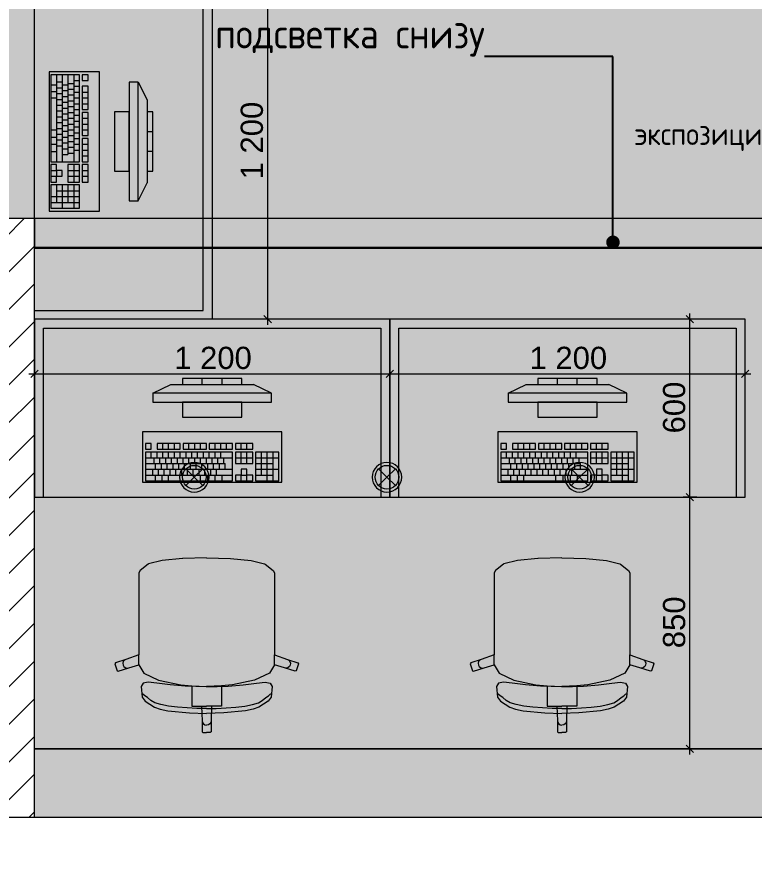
# Model space of a CAD drawing. Header units: millimetres. Extents: x 2336463 to 2579121, y 595385 to 778077.
# Drawn here: x 2471322 to 2473811, y 696245 to 699100 of the extents above; entities that cross this region are included whole.
import ezdxf

# ---------------------------------------------------------------- set-up
doc = ezdxf.new("R2010")
doc.units = ezdxf.units.MM
doc.header["$MEASUREMENT"] = 0
for name, color, linetype, lineweight in [('+комнаты_Ном._пера__1', 7, 'Continuous', 13), ('+стена с дверью_Ном._пера__1', 7, 'Continuous', 13), ('MEP - Электрооборудование.ЭО_Ном._пера__1', 7, 'Continuous', 13), ('MEP - Электрооборудование.ЭО_Ном._пера__101', 252, 'Continuous', 5), ('Интерьер - Мебель_Ном._пера__1', 7, 'Continuous', 13), ('сит план_Ном._пера__1', 7, 'Continuous', 13)]:
    doc.layers.add(name, color=color, linetype=linetype, lineweight=lineweight)
for name, color, linetype, lineweight, true_color in [('+комнаты_Ном._пера__166', 7, 'Continuous', 5, 0x97cbff), ('+размер планировка_Ном._пера__58', 7, 'Continuous', 5, 0xdf0000), ('+стена с дверью_Ном._пера__243', 7, 'Continuous', 13, 0xe25822), ('MEP - Электрооборудование.ЭО_Ном._пера__55', 7, 'Continuous', 30, 0xff0909), ('MEP - Электрооборудование.ЭО_Ном._пера__58', 7, 'Continuous', 5, 0xdf0000), ('Интерьер - Мебель_Ном._пера__242', 7, 'Continuous', 13, 0x1b55b5), ('сит план_Ном._пера__87', 7, 'Continuous', 20, 0x6a6a6a)]:
    doc.layers.add(name, color=color, linetype=linetype, lineweight=lineweight, true_color=true_color)
doc.layers.add('Интерьер - Мебель', color=7, linetype='Continuous')
doc.layers.add('сит план', color=7, linetype='Continuous')
doc.styles.add('СГЕНЕРИР_СТИЛЬ_1', font='arial.ttf')
doc.styles.add('СГЕНЕРИР_СТИЛЬ_3', font='isocp.shx')
doc.styles.add('СГЕНЕРИР_СТИЛЬ_4', font='isocp.shx')
doc.dimstyles.new('СГЕНЕРИР_СТИЛЬ__1', dxfattribs={"dimtxt": 75, "dimasz": 23.75, "dimexe": 0.18, "dimexo": 300, "dimgap": 0, "dimtad": 1, "dimtih": 1, "dimtoh": 1, "dimdec": 0, "dimzin": 0, "dimdsep": 46, "dimtxsty": 'СГЕНЕРИР_СТИЛЬ_1', "dimblk": 'ARROWHEAD_6', "dimblk1": 'ARROWHEAD_6', "dimblk2": 'ARROWHEAD_6', "dimcen": 0.09, "dimclrd": 256, "dimclre": 256, "dimclrt": 256, "dimazin": 0, "dimtfac": 1, "dimtdec": 4, "dimtmove": 0, "dimatfit": 3, "dimfxl": 0, "dimtolj": 1, "dimtzin": 0, "dimarcsym": 0})
doc.dimstyles.new('СГЕНЕРИР_СТИЛЬ__11', dxfattribs={"dimtxt": 0.18, "dimasz": 91.2, "dimexe": 0.18, "dimexo": 0.0625, "dimgap": 0, "dimtad": 0, "dimtih": 1, "dimtoh": 1, "dimdec": 4, "dimzin": 0, "dimdsep": 46, "dimcen": 0.09, "dimadec": 0, "dimazin": 0, "dimtfac": 1, "dimtdec": 4, "dimtmove": 0, "dimatfit": 3, "dimldrblk": 'ARROWHEAD_11', "dimfxl": 0, "dimtolj": 1, "dimtzin": 0, "dimarcsym": 0})
doc.dimstyles.new('СГЕНЕРИР_СТИЛЬ__2', dxfattribs={"dimtxt": 75, "dimasz": 23.75, "dimexe": 0.18, "dimexo": 300, "dimgap": 0, "dimtad": 1, "dimdec": 0, "dimzin": 0, "dimdsep": 46, "dimtxsty": 'СГЕНЕРИР_СТИЛЬ_1', "dimblk": 'ARROWHEAD_6', "dimblk1": 'ARROWHEAD_6', "dimblk2": 'ARROWHEAD_6', "dimcen": 0.09, "dimclrd": 256, "dimclre": 256, "dimclrt": 256, "dimazin": 0, "dimtfac": 1, "dimtdec": 4, "dimtmove": 0, "dimatfit": 3, "dimfxl": 0, "dimtolj": 1, "dimtzin": 0, "dimarcsym": 0})
pattern_1 = [(45, (2086872.015, 585813.69), (-63.639609, 63.639609), [])]

# ---------------------------------------------------------------- blocks, each defined once
blk = doc.blocks.new('Стена_457', base_point=(2469558.9, 698420.3))
at = {"layer": 'сит план_Ном._пера__87', "linetype": 'Continuous', "lineweight": 20, "true_color": 0x6a6a6a}
h = blk.add_hatch(dxfattribs=at)
h.set_pattern_fill('Блоки_Бетонные_Эффективные', color=251, style=0, pattern_type=2)
h.set_pattern_definition(pattern_1)
h.paths.add_polyline_path([(2471280.9, 698420.9), (2469790.9, 698420.4), (2469790.9, 698320.4), (2471280.9, 698320.9)])
h = blk.add_hatch(dxfattribs=at)
h.set_pattern_fill('Блоки_Бетонные_Эффективные', color=251, style=0, pattern_type=2)
h.set_pattern_definition(pattern_1)
h.paths.add_polyline_path([(2471280.9, 698320.9), (2471380.9, 698321), (2471380.9, 698421)])
h = blk.add_hatch(dxfattribs=at)
h.set_pattern_fill('Блоки_Бетонные_Эффективные', color=251, style=0, pattern_type=2)
h.set_pattern_definition(pattern_1)
h.paths.add_polyline_path([(2471280.9, 698320.9), (2471380.9, 698421), (2471280.9, 698420.9)])
at = {"layer": 'сит план_Ном._пера__1', "color": 7, "linetype": 'Continuous', "lineweight": 13, "flags": 128}
for points in [[(2471380.9, 698421), (2469790.9, 698420.4)], [(2471380.9, 698421), (2471380.9, 698321)], [(2469790.9, 698320.4), (2471280.9, 698320.9)]]:
    blk.add_lwpolyline(points, dxfattribs=at)
blk = doc.blocks.new('Стена_458', base_point=(2471380.9, 698421))
at = {"layer": 'сит план_Ном._пера__87', "linetype": 'Continuous', "lineweight": 20, "true_color": 0x6a6a6a}
h = blk.add_hatch(dxfattribs=at)
h.set_pattern_fill('Блоки_Бетонные_Эффективные', color=251, style=0, pattern_type=2)
h.set_pattern_definition(pattern_1)
h.paths.add_polyline_path([(2471280.9, 698320.9), (2471280.9, 696398.5), (2471380.9, 696398.5), (2471380.9, 698321)])
at = {"layer": 'сит план_Ном._пера__1', "color": 7, "linetype": 'Continuous', "lineweight": 13, "flags": 128}
for points in [[(2471280.9, 698320.9), (2471280.9, 696631.1)], [(2471380.9, 696398.5), (2471380.9, 698321)], [(2471380.9, 696398.5), (2471280.9, 696398.5)]]:
    blk.add_lwpolyline(points, dxfattribs=at)
blk = doc.blocks.new('Индивидуальное Рабочее Место 25_7')
at = {"layer": 'Интерьер - Мебель_Ном._пера__1', "color": 7, "linetype": 'Continuous', "lineweight": 13}
for p, q in [((-1170, 0), (-1200, 0)), ((-1200, 0), (-1200, -30)), ((-30, 0), (-1170, 0)), ((0, 0), (-30, 0)), ((0, -30), (0, 0)), ((-1200, -30), (-1200, -600)), ((-1170, -30), (-30, -30)), ((-1170, -600), (-1170, -30)), ((-30, -30), (-30, -600)), ((0, -600), (0, -30)), ((-800, -250), (-740, -220)), ((-740, -220), (-460, -220)), ((-500, -200), (-700, -200)), ((-700, -200), (-700, -220)), ((-700, -220), (-500, -220)), ((-633.3, -220), (-633.3, -200)), ((-566.7, -220), (-566.7, -200)), ((-500, -220), (-500, -200)), ((-400, -250), (-460, -220)), ((-400, -250), (-800, -250)), ((-800, -250), (-800, -280)), ((-400, -280), (-400, -250)), ((-800, -280), (-400, -280)), ((-500, -280), (-700, -280)), ((-700, -280), (-700, -330)), ((-500, -330), (-500, -280)), ((-700, -330), (-500, -330)), ((-805.6, -419.1), (-825.2, -419.1)), ((-825.2, -419.1), (-825.2, -438.5)), ((-805.6, -438.5), (-805.6, -419.1)), ((-707.7, -419.1), (-786, -419.1)), ((-786, -419.1), (-786, -438.5)), ((-766.5, -438.5), (-766.5, -419.1)), ((-746.9, -438.5), (-746.9, -419.1)), ((-727.3, -438.5), (-727.3, -419.1)), ((-707.7, -438.5), (-707.7, -419.1)), ((-619.6, -419.1), (-697.9, -419.1)), ((-697.9, -419.1), (-697.9, -438.5)), ((-678.3, -438.5), (-678.3, -419.1)), ((-658.8, -438.5), (-658.8, -419.1)), ((-639.2, -438.5), (-639.2, -419.1)), ((-619.6, -438.5), (-619.6, -419.1)), ((-531.5, -419.1), (-609.8, -419.1)), ((-609.8, -419.1), (-609.8, -438.5)), ((-590.2, -438.5), (-590.2, -419.1)), ((-570.6, -438.5), (-570.6, -419.1)), ((-551, -438.5), (-551, -419.1)), ((-531.5, -438.5), (-531.5, -419.1)), ((-462.9, -419.1), (-521.7, -419.1)), ((-521.7, -419.1), (-521.7, -438.5)), ((-502.1, -438.5), (-502.1, -419.1)), ((-482.5, -438.5), (-482.5, -419.1)), ((-462.9, -438.5), (-462.9, -419.1)), ((-825.2, -438.5), (-805.6, -438.5)), ((-531.5, -448.2), (-825.2, -448.2)), ((-825.2, -448.2), (-825.2, -545.2)), ((-805.6, -467.6), (-805.6, -448.2)), ((-786, -438.5), (-707.7, -438.5)), ((-786, -467.6), (-786, -448.2)), ((-766.5, -467.6), (-766.5, -448.2)), ((-746.9, -467.6), (-746.9, -448.2)), ((-727.3, -467.6), (-727.3, -448.2)), ((-707.7, -467.6), (-707.7, -448.2)), ((-697.9, -438.5), (-619.6, -438.5)), ((-688.1, -467.6), (-688.1, -448.2)), ((-668.5, -467.6), (-668.5, -448.2)), ((-649, -467.6), (-649, -448.2)), ((-629.4, -467.6), (-629.4, -448.2)), ((-609.8, -438.5), (-531.5, -438.5)), ((-609.8, -467.6), (-609.8, -448.2)), ((-590.2, -467.6), (-590.2, -448.2)), ((-570.6, -467.6), (-570.6, -448.2)), ((-531.5, -545.2), (-531.5, -448.2)), ((-521.7, -438.5), (-462.9, -438.5)), ((-462.9, -448.2), (-521.7, -448.2)), ((-521.7, -448.2), (-521.7, -487)), ((-502.1, -487), (-502.1, -448.2)), ((-482.5, -487), (-482.5, -448.2)), ((-462.9, -487), (-462.9, -448.2)), ((-374.8, -448.2), (-453.1, -448.2)), ((-453.1, -448.2), (-453.1, -545.2)), ((-433.5, -525.8), (-433.5, -448.2)), ((-414, -545.2), (-414, -448.2)), ((-394.4, -545.2), (-394.4, -448.2)), ((-374.8, -545.2), (-374.8, -448.2)), ((-825.2, -467.6), (-531.5, -467.6)), ((-795.8, -487), (-795.8, -467.6)), ((-776.3, -487), (-776.3, -467.6)), ((-756.7, -487), (-756.7, -467.6)), ((-737.1, -487), (-737.1, -467.6)), ((-717.5, -487), (-717.5, -467.6)), ((-697.9, -487), (-697.9, -467.6)), ((-678.3, -487), (-678.3, -467.6)), ((-658.8, -487), (-658.8, -467.6)), ((-639.2, -487), (-639.2, -467.6)), ((-619.6, -487), (-619.6, -467.6)), ((-600, -487), (-600, -467.6)), ((-580.4, -487), (-580.4, -467.6)), ((-560.8, -487), (-560.8, -467.6)), ((-521.7, -467.6), (-462.9, -467.6)), ((-453.1, -467.6), (-374.8, -467.6)), ((-825.2, -487), (-555.9, -487)), ((-825.2, -506.4), (-531.5, -506.4)), ((-800.7, -525.8), (-800.7, -506.4)), ((-790.9, -506.4), (-790.9, -487)), ((-781.1, -525.8), (-781.1, -506.4)), ((-771.4, -506.4), (-771.4, -487)), ((-761.6, -525.8), (-761.6, -506.4)), ((-751.8, -506.4), (-751.8, -487)), ((-742, -525.8), (-742, -506.4)), ((-732.2, -506.4), (-732.2, -487)), ((-722.4, -525.8), (-722.4, -506.4)), ((-712.6, -506.4), (-712.6, -487)), ((-702.8, -525.8), (-702.8, -506.4)), ((-693, -506.4), (-693, -487)), ((-683.2, -525.8), (-683.2, -506.4)), ((-673.4, -506.4), (-673.4, -487)), ((-663.6, -525.8), (-663.6, -506.4)), ((-653.9, -506.4), (-653.9, -487)), ((-644.1, -525.8), (-644.1, -506.4)), ((-634.3, -506.4), (-634.3, -487)), ((-624.5, -525.8), (-624.5, -506.4)), ((-614.7, -506.4), (-614.7, -487)), ((-604.9, -525.8), (-604.9, -506.4)), ((-595.1, -506.4), (-595.1, -487)), ((-585.3, -525.8), (-585.3, -506.4)), ((-575.5, -506.4), (-575.5, -487)), ((-555.9, -506.4), (-555.9, -487)), ((-521.7, -487), (-462.9, -487)), ((-482.5, -506.4), (-502.1, -506.4)), ((-502.1, -506.4), (-502.1, -525.8)), ((-482.5, -525.8), (-482.5, -506.4)), ((-453.1, -487), (-394.4, -487)), ((-453.1, -506.4), (-374.8, -506.4)), ((-825.2, -525.8), (-531.5, -525.8)), ((-790.9, -545.2), (-790.9, -525.8)), ((-768.9, -545.2), (-768.9, -525.8)), ((-746.9, -545.2), (-746.9, -525.8)), ((-639.2, -545.2), (-639.2, -525.8)), ((-614.7, -545.2), (-614.7, -525.8)), ((-590.2, -545.2), (-590.2, -525.8)), ((-565.7, -545.2), (-565.7, -525.8)), ((-502.1, -525.8), (-521.7, -525.8)), ((-521.7, -525.8), (-521.7, -545.2)), ((-502.1, -545.2), (-502.1, -525.8)), ((-502.1, -525.8), (-482.5, -525.8)), ((-462.9, -525.8), (-482.5, -525.8)), ((-482.5, -545.2), (-482.5, -525.8)), ((-462.9, -545.2), (-462.9, -525.8)), ((-453.1, -525.8), (-394.4, -525.8)), ((-825.2, -545.2), (-531.5, -545.2)), ((-521.7, -545.2), (-462.9, -545.2)), ((-453.1, -545.2), (-374.8, -545.2)), ((-1200, -600), (-1170, -600)), ((-30, -600), (0, -600)), ((-816.5, -826.3), (-843.3, -847.4)), ((-814.4, -825.4), (-816.5, -826.3)), ((-768.4, -814.7), (-814.4, -825.4)), ((-699.7, -807.6), (-768.4, -814.7)), ((-698.6, -807.5), (-699.7, -807.6)), ((-618.6, -805), (-698.6, -807.5)), ((-618.6, -805), (-538.5, -807.5)), ((-538.5, -807.5), (-537.5, -807.6)), ((-537.5, -807.6), (-468.7, -814.7)), ((-468.7, -814.7), (-422.8, -825.4)), ((-422.8, -825.4), (-420.7, -826.3)), ((-420.7, -826.3), (-393.8, -847.4)), ((-843.3, -847.4), (-847.8, -856)), ((-847.8, -856), (-847.8, -887.1)), ((-393.8, -847.4), (-389.3, -856)), ((-389.3, -856), (-389.3, -887.1)), ((-847.8, -887.1), (-847.8, -923.2)), ((-389.3, -887.1), (-389.3, -923.2)), ((-847.8, -923.2), (-847.8, -1132.3)), ((-389.3, -923.2), (-389.3, -1132.3)), ((-847.8, -1132.3), (-891.2, -1148)), ((-847.8, -1166.5), (-847.8, -1132.3)), ((-389.3, -1166.5), (-389.3, -1132.3)), ((-389.3, -1132.3), (-345.9, -1148)), ((-926.6, -1159.4), (-928.6, -1163.1)), ((-928.6, -1163.1), (-921.1, -1185.9)), ((-891.2, -1148), (-926.6, -1159.4)), ((-900, -1155.4), (-901.6, -1161)), ((-901.6, -1161), (-900.9, -1166.8)), ((-900.9, -1166.8), (-898, -1171.9)), ((-896.4, -1150.8), (-900, -1155.4)), ((-891.2, -1148), (-896.4, -1150.8)), ((-881.9, -1176.4), (-847.7, -1166.7)), ((-847.8, -1166.5), (-847.7, -1166.7)), ((-847.7, -1166.7), (-830.4, -1194.6)), ((-389.4, -1166.7), (-406.8, -1194.6)), ((-389.3, -1166.5), (-389.4, -1166.7)), ((-355.3, -1176.4), (-389.4, -1166.7)), ((-345.9, -1148), (-340.8, -1150.8)), ((-345.9, -1148), (-310.5, -1159.4)), ((-340.8, -1150.8), (-337.1, -1155.4)), ((-336.2, -1166.8), (-339.1, -1171.9)), ((-337.1, -1155.4), (-335.5, -1161)), ((-335.5, -1161), (-336.2, -1166.8)), ((-308.6, -1163.1), (-316, -1185.9)), ((-310.5, -1159.4), (-308.6, -1163.1)), ((-921.1, -1185.9), (-917.3, -1187.8)), ((-917.3, -1187.8), (-881.9, -1176.4)), ((-898, -1171.9), (-893.4, -1175.5)), ((-893.4, -1175.5), (-887.7, -1177.1)), ((-887.7, -1177.1), (-881.9, -1176.4)), ((-830.4, -1194.6), (-780.7, -1218.4)), ((-406.8, -1194.6), (-456.5, -1218.4)), ((-349.4, -1177.1), (-355.3, -1176.4)), ((-319.8, -1187.8), (-355.3, -1176.4)), ((-343.7, -1175.5), (-349.4, -1177.1)), ((-339.1, -1171.9), (-343.7, -1175.5)), ((-316, -1185.9), (-319.8, -1187.8)), ((-816, -1225.1), (-833.3, -1228.1)), ((-787.1, -1227.7), (-816, -1225.1)), ((-741.8, -1233.5), (-787.1, -1227.7)), ((-780.7, -1218.4), (-706.3, -1234.2)), ((-456.5, -1218.4), (-530.8, -1234.2)), ((-495.3, -1233.5), (-450, -1227.7)), ((-450, -1227.7), (-421.1, -1225.1)), ((-421.1, -1225.1), (-403.9, -1228.1)), ((-833.3, -1228.1), (-840, -1239.7)), ((-840, -1239.7), (-836.7, -1275.8)), ((-690.9, -1238.2), (-741.8, -1233.5)), ((-706.3, -1234.2), (-668.9, -1236.6)), ((-618.6, -1240.5), (-690.9, -1238.2)), ((-668.9, -1236.6), (-618.6, -1239.8)), ((-668.9, -1236.6), (-668.9, -1275.3)), ((-568.3, -1236.6), (-618.6, -1239.8)), ((-618.6, -1240.5), (-546.3, -1238.2)), ((-530.8, -1234.2), (-568.3, -1236.6)), ((-568.3, -1236.6), (-568.3, -1275.3)), ((-546.3, -1238.2), (-495.3, -1233.5)), ((-403.9, -1228.1), (-397.2, -1239.7)), ((-397.2, -1239.7), (-400.5, -1275.8)), ((-833.6, -1265.2), (-837.3, -1262.6)), ((-836.7, -1275.8), (-826.1, -1289)), ((-827.3, -1270.4), (-833.6, -1265.2)), ((-818.3, -1276.5), (-827.3, -1270.4)), ((-806.6, -1286.6), (-818.3, -1276.5)), ((-668.9, -1275.3), (-668.9, -1305.3)), ((-568.3, -1275.3), (-568.3, -1305.3)), ((-430.6, -1286.6), (-418.8, -1276.5)), ((-418.8, -1276.5), (-409.8, -1270.4)), ((-400.5, -1275.8), (-411, -1289)), ((-409.8, -1270.4), (-403.6, -1265.2)), ((-403.6, -1265.2), (-399.8, -1262.6)), ((-826.1, -1289), (-795.1, -1309)), ((-793.4, -1294.3), (-806.6, -1286.6)), ((-795.1, -1309), (-775.2, -1316.3)), ((-773, -1300.5), (-793.4, -1294.3)), ((-747.1, -1305.5), (-773, -1300.5)), ((-717.1, -1309.2), (-747.1, -1305.5)), ((-684.7, -1311.7), (-717.1, -1309.2)), ((-651.3, -1313.2), (-684.7, -1311.7)), ((-668.9, -1305.3), (-635.5, -1305.3)), ((-618.6, -1313.6), (-651.3, -1313.2)), ((-635.5, -1305.3), (-618.6, -1305.3)), ((-635.5, -1305.3), (-633.7, -1355.1)), ((-601.7, -1305.3), (-618.6, -1305.3)), ((-618.6, -1313.6), (-585.9, -1313.2)), ((-601.7, -1305.3), (-603.5, -1355.1)), ((-568.3, -1305.3), (-601.7, -1305.3)), ((-585.9, -1313.2), (-552.5, -1311.7)), ((-552.5, -1311.7), (-520, -1309.2)), ((-520, -1309.2), (-490.1, -1305.5)), ((-490.1, -1305.5), (-464.1, -1300.5)), ((-464.1, -1300.5), (-443.8, -1294.3)), ((-442, -1309), (-462, -1316.3)), ((-443.8, -1294.3), (-430.6, -1286.6)), ((-411, -1289), (-442, -1309)), ((-775.2, -1316.3), (-749.3, -1321.1)), ((-749.3, -1321.1), (-676.1, -1328.1)), ((-676.1, -1328.1), (-618.6, -1330.2)), ((-561.1, -1328.1), (-618.6, -1330.2)), ((-487.9, -1321.1), (-561.1, -1328.1)), ((-462, -1316.3), (-487.9, -1321.1)), ((-633.7, -1355.1), (-632.5, -1360.8)), ((-633.7, -1355.1), (-633.7, -1392)), ((-632.5, -1360.8), (-629.2, -1365.7)), ((-629.2, -1365.7), (-624.4, -1368.9)), ((-624.4, -1368.9), (-618.6, -1370.1)), ((-612.8, -1368.9), (-618.6, -1370.1)), ((-607.9, -1365.7), (-612.8, -1368.9)), ((-604.6, -1360.8), (-607.9, -1365.7)), ((-603.5, -1355.1), (-604.6, -1360.8)), ((-603.5, -1355.1), (-603.5, -1392)), ((-633.7, -1392), (-630.7, -1395)), ((-630.7, -1395), (-618.6, -1395)), ((-606.5, -1395), (-618.6, -1395)), ((-603.5, -1392), (-606.5, -1395))]:
    blk.add_line(p, q, dxfattribs=at)
at = {"layer": 'Интерьер - Мебель_Ном._пера__1', "color": 7, "linetype": 'Continuous', "lineweight": 13, "flags": 128}
for points in [[(0, 0), (-1200, 0), (-1200, -600), (0, -600)], [(-835, -380), (-835, -550), (-365, -550), (-365, -380)]]:
    blk.add_lwpolyline(points, close=True, dxfattribs=at)
blk = doc.blocks.new('Индивидуальное Рабочее Место 25_8')
at = {"layer": 'Интерьер - Мебель_Ном._пера__1', "color": 7, "linetype": 'Continuous', "lineweight": 13}
for p, q in [((-1170, 0), (-1200, 0)), ((-1200, 0), (-1200, -30)), ((-30, 0), (-1170, 0)), ((0, 0), (-30, 0)), ((0, -30), (0, 0)), ((-1200, -30), (-1200, -600)), ((-1170, -30), (-30, -30)), ((-1170, -600), (-1170, -30)), ((-30, -30), (-30, -600)), ((0, -600), (0, -30)), ((-800, -250), (-740, -220)), ((-460, -220), (-740, -220)), ((-700, -220), (-700, -200)), ((-700, -200), (-500, -200)), ((-500, -220), (-700, -220)), ((-633.3, -220), (-633.3, -200)), ((-566.7, -220), (-566.7, -200)), ((-500, -200), (-500, -220)), ((-400, -250), (-460, -220)), ((-800, -280), (-800, -250)), ((-800, -250), (-400, -250)), ((-400, -250), (-400, -280)), ((-400, -280), (-800, -280)), ((-700, -330), (-700, -280)), ((-700, -280), (-500, -280)), ((-500, -280), (-500, -330)), ((-500, -330), (-700, -330)), ((-737.1, -438.5), (-737.1, -419.1)), ((-737.1, -419.1), (-678.3, -419.1)), ((-717.5, -438.5), (-717.5, -419.1)), ((-697.9, -438.5), (-697.9, -419.1)), ((-678.3, -419.1), (-678.3, -438.5)), ((-668.5, -438.5), (-668.5, -419.1)), ((-668.5, -419.1), (-590.2, -419.1)), ((-649, -438.5), (-649, -419.1)), ((-629.4, -438.5), (-629.4, -419.1)), ((-609.8, -438.5), (-609.8, -419.1)), ((-590.2, -419.1), (-590.2, -438.5)), ((-580.4, -438.5), (-580.4, -419.1)), ((-580.4, -419.1), (-502.1, -419.1)), ((-560.8, -438.5), (-560.8, -419.1)), ((-541.2, -438.5), (-541.2, -419.1)), ((-521.7, -438.5), (-521.7, -419.1)), ((-502.1, -419.1), (-502.1, -438.5)), ((-492.3, -438.5), (-492.3, -419.1)), ((-492.3, -419.1), (-414, -419.1)), ((-472.7, -438.5), (-472.7, -419.1)), ((-453.1, -438.5), (-453.1, -419.1)), ((-433.5, -438.5), (-433.5, -419.1)), ((-414, -419.1), (-414, -438.5)), ((-394.4, -438.5), (-394.4, -419.1)), ((-394.4, -419.1), (-374.8, -419.1)), ((-374.8, -419.1), (-374.8, -438.5)), ((-825.2, -545.2), (-825.2, -448.2)), ((-825.2, -448.2), (-746.9, -448.2)), ((-805.6, -545.2), (-805.6, -448.2)), ((-786, -545.2), (-786, -448.2)), ((-766.5, -525.8), (-766.5, -448.2)), ((-746.9, -448.2), (-746.9, -545.2)), ((-678.3, -438.5), (-737.1, -438.5)), ((-737.1, -487), (-737.1, -448.2)), ((-737.1, -448.2), (-678.3, -448.2)), ((-717.5, -487), (-717.5, -448.2)), ((-697.9, -487), (-697.9, -448.2)), ((-678.3, -448.2), (-678.3, -487)), ((-590.2, -438.5), (-668.5, -438.5)), ((-668.5, -545.2), (-668.5, -448.2)), ((-668.5, -448.2), (-374.8, -448.2)), ((-629.4, -467.6), (-629.4, -448.2)), ((-609.8, -467.6), (-609.8, -448.2)), ((-590.2, -467.6), (-590.2, -448.2)), ((-502.1, -438.5), (-580.4, -438.5)), ((-570.6, -467.6), (-570.6, -448.2)), ((-551, -467.6), (-551, -448.2)), ((-531.5, -467.6), (-531.5, -448.2)), ((-511.9, -467.6), (-511.9, -448.2)), ((-414, -438.5), (-492.3, -438.5)), ((-492.3, -467.6), (-492.3, -448.2)), ((-472.7, -467.6), (-472.7, -448.2)), ((-453.1, -467.6), (-453.1, -448.2)), ((-433.5, -467.6), (-433.5, -448.2)), ((-414, -467.6), (-414, -448.2)), ((-374.8, -438.5), (-394.4, -438.5)), ((-394.4, -467.6), (-394.4, -448.2)), ((-374.8, -448.2), (-374.8, -545.2)), ((-746.9, -467.6), (-825.2, -467.6)), ((-678.3, -467.6), (-737.1, -467.6)), ((-374.8, -467.6), (-668.5, -467.6)), ((-639.2, -487), (-639.2, -467.6)), ((-619.6, -487), (-619.6, -467.6)), ((-600, -487), (-600, -467.6)), ((-580.4, -487), (-580.4, -467.6)), ((-560.8, -487), (-560.8, -467.6)), ((-541.2, -487), (-541.2, -467.6)), ((-521.7, -487), (-521.7, -467.6)), ((-502.1, -487), (-502.1, -467.6)), ((-482.5, -487), (-482.5, -467.6)), ((-462.9, -487), (-462.9, -467.6)), ((-443.3, -487), (-443.3, -467.6)), ((-423.8, -487), (-423.8, -467.6)), ((-404.2, -487), (-404.2, -467.6)), ((-746.9, -506.4), (-825.2, -506.4)), ((-746.9, -487), (-805.6, -487)), ((-678.3, -487), (-737.1, -487)), ((-717.5, -525.8), (-717.5, -506.4)), ((-717.5, -506.4), (-697.9, -506.4)), ((-697.9, -506.4), (-697.9, -525.8)), ((-374.8, -506.4), (-668.5, -506.4)), ((-374.8, -487), (-644.1, -487)), ((-644.1, -506.4), (-644.1, -487)), ((-624.5, -506.4), (-624.5, -487)), ((-614.7, -525.8), (-614.7, -506.4)), ((-604.9, -506.4), (-604.9, -487)), ((-595.1, -525.8), (-595.1, -506.4)), ((-585.3, -506.4), (-585.3, -487)), ((-575.5, -525.8), (-575.5, -506.4)), ((-565.7, -506.4), (-565.7, -487)), ((-555.9, -525.8), (-555.9, -506.4)), ((-546.1, -506.4), (-546.1, -487)), ((-536.4, -525.8), (-536.4, -506.4)), ((-526.6, -506.4), (-526.6, -487)), ((-516.8, -525.8), (-516.8, -506.4)), ((-507, -506.4), (-507, -487)), ((-497.2, -525.8), (-497.2, -506.4)), ((-487.4, -506.4), (-487.4, -487)), ((-477.6, -525.8), (-477.6, -506.4)), ((-467.8, -506.4), (-467.8, -487)), ((-458, -525.8), (-458, -506.4)), ((-448.2, -506.4), (-448.2, -487)), ((-438.4, -525.8), (-438.4, -506.4)), ((-428.6, -506.4), (-428.6, -487)), ((-418.9, -525.8), (-418.9, -506.4)), ((-409.1, -506.4), (-409.1, -487)), ((-399.3, -525.8), (-399.3, -506.4)), ((-746.9, -525.8), (-805.6, -525.8)), ((-737.1, -545.2), (-737.1, -525.8)), ((-737.1, -525.8), (-717.5, -525.8)), ((-717.5, -545.2), (-717.5, -525.8)), ((-697.9, -525.8), (-717.5, -525.8)), ((-697.9, -525.8), (-678.3, -525.8)), ((-697.9, -545.2), (-697.9, -525.8)), ((-678.3, -525.8), (-678.3, -545.2)), ((-374.8, -525.8), (-668.5, -525.8)), ((-634.3, -545.2), (-634.3, -525.8)), ((-609.8, -545.2), (-609.8, -525.8)), ((-585.3, -545.2), (-585.3, -525.8)), ((-560.8, -545.2), (-560.8, -525.8)), ((-453.1, -545.2), (-453.1, -525.8)), ((-431.1, -545.2), (-431.1, -525.8)), ((-409.1, -545.2), (-409.1, -525.8)), ((-746.9, -545.2), (-825.2, -545.2)), ((-678.3, -545.2), (-737.1, -545.2)), ((-374.8, -545.2), (-668.5, -545.2)), ((-1200, -600), (-1170, -600)), ((-30, -600), (0, -600)), ((-505.6, -708.3), (-551.5, -719)), ((-436.8, -701.2), (-505.6, -708.3)), ((-435.8, -701.1), (-436.8, -701.2)), ((-355.7, -698.6), (-435.8, -701.1)), ((-355.7, -698.6), (-275.7, -701.1)), ((-275.7, -701.1), (-274.6, -701.2)), ((-274.6, -701.2), (-205.9, -708.3)), ((-205.9, -708.3), (-159.9, -719)), ((-580.5, -741), (-585, -749.6)), ((-553.7, -719.9), (-580.5, -741)), ((-551.5, -719), (-553.7, -719.9)), ((-159.9, -719), (-157.8, -719.9)), ((-157.8, -719.9), (-131, -741)), ((-131, -741), (-126.5, -749.6)), ((-585, -749.6), (-585, -780.7)), ((-126.5, -749.6), (-126.5, -780.7)), ((-585, -780.7), (-585, -816.8)), ((-126.5, -780.7), (-126.5, -816.8)), ((-585, -816.8), (-585, -1025.9)), ((-126.5, -816.8), (-126.5, -1025.9)), ((-585, -1025.9), (-628.4, -1041.6)), ((-585, -1060.1), (-585, -1025.9)), ((-126.5, -1060.1), (-126.5, -1025.9)), ((-126.5, -1025.9), (-83.1, -1041.6)), ((-663.8, -1053), (-665.7, -1056.7)), ((-628.4, -1041.6), (-663.8, -1053)), ((-637.2, -1049), (-638.8, -1054.6)), ((-638.8, -1054.6), (-638.1, -1060.4)), ((-633.5, -1044.4), (-637.2, -1049)), ((-628.4, -1041.6), (-633.5, -1044.4)), ((-83.1, -1041.6), (-77.9, -1044.4)), ((-83.1, -1041.6), (-47.7, -1053)), ((-77.9, -1044.4), (-74.3, -1049)), ((-74.3, -1049), (-72.7, -1054.6)), ((-72.7, -1054.6), (-73.4, -1060.4)), ((-47.7, -1053), (-45.7, -1056.7)), ((-665.7, -1056.7), (-658.3, -1079.5)), ((-658.3, -1079.5), (-654.5, -1081.4)), ((-654.5, -1081.4), (-619.1, -1070)), ((-638.1, -1060.4), (-635.2, -1065.5)), ((-635.2, -1065.5), (-630.6, -1069.1)), ((-630.6, -1069.1), (-624.9, -1070.7)), ((-624.9, -1070.7), (-619.1, -1070)), ((-619.1, -1070), (-584.9, -1060.3)), ((-585, -1060.1), (-584.9, -1060.3)), ((-584.9, -1060.3), (-567.6, -1088.2)), ((-126.6, -1060.3), (-143.9, -1088.2)), ((-126.5, -1060.1), (-126.6, -1060.3)), ((-92.4, -1070), (-126.6, -1060.3)), ((-86.6, -1070.7), (-92.4, -1070)), ((-57, -1081.4), (-92.4, -1070)), ((-80.9, -1069.1), (-86.6, -1070.7)), ((-76.3, -1065.5), (-80.9, -1069.1)), ((-73.4, -1060.4), (-76.3, -1065.5)), ((-53.2, -1079.5), (-57, -1081.4)), ((-45.7, -1056.7), (-53.2, -1079.5)), ((-567.6, -1088.2), (-517.9, -1112)), ((-517.9, -1112), (-443.5, -1127.8)), ((-193.6, -1112), (-268, -1127.8)), ((-143.9, -1088.2), (-193.6, -1112)), ((-570.4, -1121.7), (-577.1, -1133.3)), ((-577.1, -1133.3), (-573.8, -1169.4)), ((-553.2, -1118.7), (-570.4, -1121.7)), ((-524.3, -1121.3), (-553.2, -1118.7)), ((-479, -1127.1), (-524.3, -1121.3)), ((-428, -1131.8), (-479, -1127.1)), ((-443.5, -1127.8), (-406.1, -1130.2)), ((-355.7, -1134.1), (-428, -1131.8)), ((-406.1, -1130.2), (-355.7, -1133.4)), ((-406.1, -1130.2), (-406.1, -1168.9)), ((-305.4, -1130.2), (-355.7, -1133.4)), ((-355.7, -1134.1), (-283.4, -1131.8)), ((-268, -1127.8), (-305.4, -1130.2)), ((-305.4, -1130.2), (-305.4, -1168.9)), ((-283.4, -1131.8), (-232.5, -1127.1)), ((-232.5, -1127.1), (-187.2, -1121.3)), ((-187.2, -1121.3), (-158.3, -1118.7)), ((-158.3, -1118.7), (-141.1, -1121.7)), ((-141.1, -1121.7), (-134.3, -1133.3)), ((-134.3, -1133.3), (-137.6, -1169.4)), ((-570.7, -1158.8), (-574.5, -1156.2)), ((-573.8, -1169.4), (-563.3, -1182.5)), ((-564.5, -1163.9), (-570.7, -1158.8)), ((-555.5, -1170.1), (-564.5, -1163.9)), ((-543.8, -1180.2), (-555.5, -1170.1)), ((-406.1, -1168.9), (-406.1, -1198.8)), ((-305.4, -1168.9), (-305.4, -1198.8)), ((-167.7, -1180.2), (-156, -1170.1)), ((-156, -1170.1), (-147, -1163.9)), ((-137.6, -1169.4), (-148.2, -1182.5)), ((-147, -1163.9), (-140.7, -1158.8)), ((-140.7, -1158.8), (-137, -1156.2)), ((-563.3, -1182.5), (-532.3, -1202.6)), ((-530.6, -1187.9), (-543.8, -1180.2)), ((-510.2, -1194.1), (-530.6, -1187.9)), ((-484.3, -1199.1), (-510.2, -1194.1)), ((-454.3, -1202.8), (-484.3, -1199.1)), ((-406.1, -1198.8), (-372.6, -1198.8)), ((-372.6, -1198.8), (-355.7, -1198.8)), ((-372.6, -1198.8), (-370.8, -1248.7)), ((-338.8, -1198.8), (-355.7, -1198.8)), ((-338.8, -1198.8), (-340.6, -1248.7)), ((-305.4, -1198.8), (-338.8, -1198.8)), ((-257.2, -1202.8), (-227.2, -1199.1)), ((-227.2, -1199.1), (-201.3, -1194.1)), ((-201.3, -1194.1), (-180.9, -1187.9)), ((-180.9, -1187.9), (-167.7, -1180.2)), ((-148.2, -1182.5), (-179.2, -1202.6)), ((-532.3, -1202.6), (-512.3, -1209.9)), ((-512.3, -1209.9), (-486.4, -1214.7)), ((-486.4, -1214.7), (-413.2, -1221.6)), ((-421.8, -1205.3), (-454.3, -1202.8)), ((-388.5, -1206.8), (-421.8, -1205.3)), ((-413.2, -1221.6), (-355.7, -1223.8)), ((-355.7, -1207.2), (-388.5, -1206.8)), ((-355.7, -1207.2), (-323, -1206.8)), ((-298.2, -1221.6), (-355.7, -1223.8)), ((-323, -1206.8), (-289.6, -1205.3)), ((-225, -1214.7), (-298.2, -1221.6)), ((-289.6, -1205.3), (-257.2, -1202.8)), ((-199.2, -1209.9), (-225, -1214.7)), ((-179.2, -1202.6), (-199.2, -1209.9)), ((-370.8, -1248.7), (-369.7, -1254.4)), ((-370.8, -1248.7), (-370.8, -1285.6)), ((-369.7, -1254.4), (-366.4, -1259.3)), ((-341.8, -1254.4), (-345.1, -1259.3)), ((-340.6, -1248.7), (-341.8, -1254.4)), ((-340.6, -1248.7), (-340.6, -1285.6)), ((-366.4, -1259.3), (-361.5, -1262.5)), ((-361.5, -1262.5), (-355.7, -1263.7)), ((-350, -1262.5), (-355.7, -1263.7)), ((-345.1, -1259.3), (-350, -1262.5)), ((-370.8, -1285.6), (-367.8, -1288.6)), ((-367.8, -1288.6), (-355.7, -1288.6)), ((-343.7, -1288.6), (-355.7, -1288.6)), ((-340.6, -1285.6), (-343.7, -1288.6))]:
    blk.add_line(p, q, dxfattribs=at)
at = {"layer": 'Интерьер - Мебель_Ном._пера__1', "color": 7, "linetype": 'Continuous', "lineweight": 13, "flags": 128}
for points in [[(0, 0), (-1200, 0), (-1200, -600), (0, -600)], [(-365, -380), (-365, -550), (-835, -550), (-835, -380)]]:
    blk.add_lwpolyline(points, close=True, dxfattribs=at)
blk = doc.blocks.new('Встраиваемый Точечный Светильник 25')
at = {"layer": 'MEP - Электрооборудование.ЭО_Ном._пера__58', "color": 12, "linetype": 'Continuous', "lineweight": 5, "true_color": 0xdf0000}
for q in [(-28.3, 28.3), (-28.3, -28.3), (28.3, 28.3), (28.3, -28.3)]:
    blk.add_line((0, 0), q, dxfattribs=at)
at = {"layer": 'MEP - Электрооборудование.ЭО_Ном._пера__58', "color": 12, "linetype": 'Continuous', "lineweight": 5, "true_color": 0xdf0000, "flags": 128}
blk.add_lwpolyline([(50, 0, 1), (-50, 0, 1)], format="xyb", close=True, dxfattribs=at)
at = {"layer": 'MEP - Электрооборудование.ЭО_Ном._пера__58', "color": 12, "linetype": 'Continuous', "lineweight": 5, "true_color": 0xdf0000}
blk.add_circle((0, 0), 40, dxfattribs=at)
blk = doc.blocks.new('*D3369', base_point=(2086872, 585813.7))
at = {"layer": 'Интерьер - Мебель_Ном._пера__242', "color": 152, "linetype": 'Continuous', "lineweight": 13, "true_color": 0x1b55b5}
for p, q in [((2470374.9, 699930.5), (2470374.9, 699949.2)), ((2470398.3, 699930.5), (2470351.5, 699930.5)), ((2470387.4, 699918), (2470362.4, 699943)), ((2470374.9, 698421), (2470374.9, 699930.5)), ((2471080.9, 698421), (2470351.5, 698421)), ((2470362.4, 698433.5), (2470387.4, 698408.5)), ((2470374.9, 698402.2), (2470374.9, 698421))]:
    blk.add_line(p, q, dxfattribs=at)
at = {"layer": 'Интерьер - Мебель_Ном._пера__242', "color": 152, "lineweight": 13, "true_color": 0x1b55b5, "insert": (2470359.9, 699047.5), "char_height": 75, "attachment_point": 7, "rotation": 90, "style": 'СГЕНЕРИР_СТИЛЬ_1'}
blk.add_mtext('\\A1;{\\pql;\\fArial|b0|i0|c204|p38;1\xa0509}', dxfattribs=at)
blk = doc.blocks.new('ARROWHEAD_6')
at = {"color": 0, "linetype": 'Continuous', "lineweight": 0}
for p, q in [((0, 0), (-1, 0)), ((-0.5, -0.5), (0.5, 0.5))]:
    blk.add_line(p, q, dxfattribs=at)
blk = doc.blocks.new('*D3370', base_point=(2086872, 585813.7))
at = {"layer": 'Интерьер - Мебель_Ном._пера__242', "color": 152, "linetype": 'Continuous', "lineweight": 13, "true_color": 0x1b55b5}
for p, q in [((2475298.9, 699930.5), (2475298.9, 699949.2)), ((2475322.4, 699930.5), (2470403, 699930.5)), ((2475311.4, 699918), (2475286.4, 699943)), ((2475298.9, 696630.5), (2475298.9, 699930.5)), ((2475286.4, 696643), (2475311.4, 696618)), ((2476075.9, 696630.5), (2475275.5, 696630.5)), ((2475298.9, 696611.8), (2475298.9, 696630.5))]:
    blk.add_line(p, q, dxfattribs=at)
at = {"layer": 'Интерьер - Мебель_Ном._пера__242', "color": 152, "lineweight": 13, "true_color": 0x1b55b5, "insert": (2475283.9, 698152.3), "char_height": 75, "attachment_point": 7, "rotation": 90, "style": 'СГЕНЕРИР_СТИЛЬ_1'}
blk.add_mtext('\\A1;{\\pql;\\fArial|b0|i0|c204|p38;3\xa0300}', dxfattribs=at)
blk = doc.blocks.new('*D3374', base_point=(2086872, 585813.7))
at = {"layer": 'Интерьер - Мебель_Ном._пера__242', "color": 152, "linetype": 'Continuous', "lineweight": 13, "true_color": 0x1b55b5}
for p, q in [((2471362.2, 697896.2), (2471380.9, 697896.2)), ((2471393.4, 697908.7), (2471368.4, 697883.7)), ((2471380.9, 697872.8), (2471380.9, 697919.6)), ((2471380.9, 697896.2), (2472580.9, 697896.2)), ((2472593.4, 697908.7), (2472568.4, 697883.7)), ((2472580.9, 697872.8), (2472580.9, 697919.6))]:
    blk.add_line(p, q, dxfattribs=at)
at = {"layer": 'Интерьер - Мебель_Ном._пера__242', "color": 152, "lineweight": 13, "true_color": 0x1b55b5, "insert": (2471852.7, 697911.2), "char_height": 75, "attachment_point": 7, "style": 'СГЕНЕРИР_СТИЛЬ_1'}
blk.add_mtext('\\A1;{\\pql;\\fArial|b0|i0|c204|p38;1\xa0200}', dxfattribs=at)
blk = doc.blocks.new('*D3375', base_point=(2086872, 585813.7))
at = {"layer": 'Интерьер - Мебель_Ном._пера__242', "color": 152, "linetype": 'Continuous', "lineweight": 13, "true_color": 0x1b55b5}
for p, q in [((2472593.4, 697908.7), (2472568.4, 697883.7)), ((2472580.9, 697872.8), (2472580.9, 697919.6)), ((2472580.9, 697896.2), (2473780.9, 697896.2)), ((2473768.4, 697883.7), (2473793.4, 697908.7)), ((2473780.9, 697872.8), (2473780.9, 697919.6)), ((2473780.9, 697896.2), (2473799.7, 697896.2))]:
    blk.add_line(p, q, dxfattribs=at)
at = {"layer": 'Интерьер - Мебель_Ном._пера__242', "color": 152, "lineweight": 13, "true_color": 0x1b55b5, "insert": (2473052.7, 697911.2), "char_height": 75, "attachment_point": 7, "style": 'СГЕНЕРИР_СТИЛЬ_1'}
blk.add_mtext('\\A1;{\\pql;\\fArial|b0|i0|c204|p38;1\xa0200}', dxfattribs=at)
blk = doc.blocks.new('*D3376', base_point=(2086872, 585813.7))
at = {"layer": 'Интерьер - Мебель_Ном._пера__242', "color": 152, "linetype": 'Continuous', "lineweight": 13, "true_color": 0x1b55b5}
for p, q in [((2473582, 697492.7), (2473607, 697467.7)), ((2473618, 697480.2), (2473571.1, 697480.2)), ((2473594.5, 696630.5), (2473594.5, 697480.2)), ((2473582, 696643), (2473607, 696618)), ((2473618, 696630.5), (2471680.9, 696630.5)), ((2473594.5, 696611.8), (2473594.5, 696630.5))]:
    blk.add_line(p, q, dxfattribs=at)
at = {"layer": 'Интерьер - Мебель_Ном._пера__242', "color": 152, "lineweight": 13, "true_color": 0x1b55b5, "insert": (2473579.5, 696970), "char_height": 75, "attachment_point": 7, "rotation": 90, "style": 'СГЕНЕРИР_СТИЛЬ_1'}
blk.add_mtext('\\A1;{\\pql;\\fArial|b0|i0|c204|p38;850}', dxfattribs=at)
blk = doc.blocks.new('*D3377', base_point=(2086872, 585813.7))
at = {"layer": 'Интерьер - Мебель_Ном._пера__242', "color": 152, "linetype": 'Continuous', "lineweight": 13, "true_color": 0x1b55b5}
for p, q in [((2473607, 698067.7), (2473582, 698092.7)), ((2473594.5, 698080.2), (2473594.5, 698099)), ((2473618, 698080.2), (2473571.1, 698080.2)), ((2473594.5, 697480.2), (2473594.5, 698080.2)), ((2473582, 697492.7), (2473607, 697467.7)), ((2473618, 697480.2), (2473571.1, 697480.2))]:
    blk.add_line(p, q, dxfattribs=at)
at = {"layer": 'Интерьер - Мебель_Ном._пера__242', "color": 152, "lineweight": 13, "true_color": 0x1b55b5, "insert": (2473579.5, 697694.8), "char_height": 75, "attachment_point": 7, "rotation": 90, "style": 'СГЕНЕРИР_СТИЛЬ_1'}
blk.add_mtext('\\A1;{\\pql;\\fArial|b0|i0|c204|p38;600}', dxfattribs=at)
blk = doc.blocks.new('*D3378', base_point=(2086872, 585813.7))
at = {"layer": 'Интерьер - Мебель_Ном._пера__242', "color": 152, "linetype": 'Continuous', "lineweight": 13, "true_color": 0x1b55b5}
for p, q in [((2472155.9, 699292.7), (2472180.9, 699267.7)), ((2472191.8, 699280.2), (2472144.9, 699280.2)), ((2472168.4, 698080.2), (2472168.4, 699280.2)), ((2472155.9, 698092.7), (2472180.9, 698067.7)), ((2472191.8, 698080.2), (2472144.9, 698080.2)), ((2472168.4, 698061.5), (2472168.4, 698080.2))]:
    blk.add_line(p, q, dxfattribs=at)
at = {"layer": 'Интерьер - Мебель_Ном._пера__242', "color": 152, "lineweight": 13, "true_color": 0x1b55b5, "insert": (2472153.4, 698552), "char_height": 75, "attachment_point": 7, "rotation": 90, "style": 'СГЕНЕРИР_СТИЛЬ_1'}
blk.add_mtext('\\A1;{\\pql;\\fArial|b0|i0|c204|p38;1\xa0200}', dxfattribs=at)
blk = doc.blocks.new('ARROWHEAD_11')
at = {"color": 0, "linetype": 'Continuous', "lineweight": 0}
blk.add_line((0, 0), (-1, 0), dxfattribs=at)
at = {"color": 0, "linetype": 'Continuous', "lineweight": 0, "const_width": 0.25, "flags": 128}
blk.add_lwpolyline([(-0.125, 0, 1), (0.125, 0, 1)], format="xyb", close=True, dxfattribs=at)

msp = doc.modelspace()

# ---------------------------------------------------------------- hatches: boundary and pattern name
at = {"layer": '+комнаты_Ном._пера__166', "linetype": 'Continuous', "lineweight": 0, "true_color": 0x25323f}
msp.add_hatch(color=169, dxfattribs=at).paths.add_polyline_path([(2471380.9, 698421), (2475856, 698421), (2475856, 698920.5), (2478575.2, 698920.5), (2478575.2, 698421), (2478600, 698421), (2478600, 697030.9), (2478600, 694221.4), (2476981, 694221.4), (2476981, 697030.9), (2476375.9, 697030.9), (2476375.9, 696630.5), (2471380.9, 696630.5)])
at = {"layer": '+стена с дверью_Ном._пера__243', "linetype": 'Continuous', "lineweight": 0, "true_color": 0x381608}
msp.add_hatch(color=28, dxfattribs=at).paths.add_polyline_path([(2470103, 699930.5), (2475856, 699930.5), (2475856, 698925), (2476755.5, 698925), (2476755.5, 699731.4), (2476755.5, 703018.9), (2478583.9, 703018.9), (2478725.1, 703018.9), (2478725.1, 699624), (2478583.9, 699624), (2478583.9, 698421), (2478603.9, 698421), (2478603.9, 697026.6), (2478606.2, 697026.6), (2478606.2, 694224.2), (2476981, 694224.2), (2476981, 697026.6), (2476375.9, 697026.6), (2476375.9, 696630.5), (2471380.9, 696630.5), (2471380.9, 698420.4), (2470103, 698420.4)])
at = {"layer": 'сит план_Ном._пера__1', "linetype": 'Continuous', "lineweight": 13}
h = msp.add_hatch(dxfattribs=at)
h.set_pattern_fill('AR_CONC', style=0, pattern_type=2)
h.set_pattern_definition([(50, (2086872.01, 585813.69), (-182.18467, 15.939086), [19.05, -209.55]), (355, (2086872.01, 585813.69), (-35.24342, 191.056845), [15.24, -167.64058]), (100.451445, (2086887.2, 585812.36), (146.94125, 175.11775), [16.19001, -178.090245]), (46.1842, (2086872.01, 585864.49), (-271.07904, 42.04233), [28.575, -314.325]), (96.63556, (2086894.6, 585860.98), (237.40413, 247.42612), [24.28502, -267.1356]), (351.18415, (2086872.01, 585864.49), (237.40413, 247.42612), [22.85997, -251.45973]), (21, (2086897.41, 585851.79), (-151.61439, 102.2652), [19.05, -209.55]), (326, (2086897.41, 585851.79), (61.80203, 184.18797), [15.24, -167.64]), (71.451445, (2086910.05, 585843.26), (213.41642, 81.92277), [16.19001, -178.08994]), (37.5, (2086872.015, 585813.686), (3.088603, 84.555039), [0, -165.608, 0, -170.18, 0, -168.275]), (7.5, (2086872.015, 585813.69), (66.819663, 100.180575), [0, -97.028, 0, -161.798, 0, -64.135]), (327.5, (2086815.37, 585813.686), (-135.590595, 5.728744), [0, -63.5, 0, -198.12, 0, -262.89]), (317.5, (2086789.97, 585813.69), (148.12918, 25.42649), [0, -82.55, 0, -131.572, 0, -186.69])])
h.paths.add_polyline_path([(2471380.9, 696630.5), (2476982.8, 696630.5), (2476982.8, 696398.5), (2471380.9, 696398.5)])

# ---------------------------------------------------------------- linework, layer by layer
at = {"layer": '+комнаты_Ном._пера__1', "color": 7, "linetype": 'Continuous', "lineweight": 13, "flags": 128}
msp.add_lwpolyline([(2471380.9, 698421), (2475856, 698421), (2475856, 698920.5), (2478575.2, 698920.5), (2478575.2, 698421), (2478600, 698421), (2478600, 697030.9), (2478600, 694221.4), (2476981, 694221.4), (2476981, 697030.9), (2476375.9, 697030.9), (2476375.9, 696630.5), (2471380.9, 696630.5)], close=True, dxfattribs=at)
at = {"layer": '+стена с дверью_Ном._пера__1', "color": 7, "linetype": 'Continuous', "lineweight": 13, "flags": 128}
msp.add_lwpolyline([(2470103, 699930.5), (2475856, 699930.5), (2475856, 698925), (2476755.5, 698925), (2476755.5, 699731.4), (2476755.5, 703018.9), (2478583.9, 703018.9), (2478725.1, 703018.9), (2478725.1, 699624), (2478583.9, 699624), (2478583.9, 698421), (2478603.9, 698421), (2478603.9, 697026.6), (2478606.2, 697026.6), (2478606.2, 694224.2), (2476981, 694224.2), (2476981, 697026.6), (2476375.9, 697026.6), (2476375.9, 696630.5), (2471380.9, 696630.5), (2471380.9, 698420.4), (2470103, 698420.4)], close=True, dxfattribs=at)
at = {"layer": 'MEP - Электрооборудование.ЭО_Ном._пера__55', "color": 1, "linetype": 'Continuous', "lineweight": 30, "true_color": 0xff0909}
msp.add_line((2471380.9, 698321), (2475944.1, 698320.9), dxfattribs=at)
at = {"layer": 'сит план_Ном._пера__1', "color": 7, "linetype": 'Continuous', "lineweight": 13, "flags": 128}
msp.add_lwpolyline([(2471380.9, 696630.5), (2476982.8, 696630.5), (2476982.8, 696398.5), (2471380.9, 696398.5)], close=True, dxfattribs=at)

# ---------------------------------------------------------------- block references
at = {"layer": 'MEP - Электрооборудование.ЭО_Ном._пера__58', "color": 12, "linetype": 'Continuous', "lineweight": 5, "true_color": 0xdf0000, "zscale": 1000, "rotation": 90}
for p in [(2471920.6, 697547.1), (2472571.3, 697547.1), (2473222, 697547.1)]:
    msp.add_blockref('Встраиваемый Точечный Светильник 25', p, dxfattribs=at)
at = {"layer": 'Интерьер - Мебель_Ном._пера__1', "color": 7, "linetype": 'Continuous', "lineweight": 13, "xscale": -1, "zscale": 1000, "rotation": 270}
msp.add_blockref('Индивидуальное Рабочее Место 25_8', (2471980.9, 699280.2), dxfattribs=at)
at = {"layer": 'Интерьер - Мебель_Ном._пера__1', "color": 7, "linetype": 'Continuous', "lineweight": 13, "zscale": 1000}
for p in [(2472580.9, 698080.2), (2473780.9, 698080.2)]:
    msp.add_blockref('Индивидуальное Рабочее Место 25_7', p, dxfattribs=at)
at = {"layer": 'сит план', "color": 7, "lineweight": 13}
for name, p in [('Стена_457', (2469558.9, 698420.3)), ('Стена_458', (2471380.9, 698421))]:
    msp.add_blockref(name, p, dxfattribs=at)

# ---------------------------------------------------------------- texts
at = {"layer": '+размер планировка_Ном._пера__58', "color": 12, "linetype": 'Continuous', "lineweight": 5, "true_color": 0xdf0000, "insert": (2473407.4, 698743.2), "char_height": 75, "attachment_point": 1, "style": 'СГЕНЕРИР_СТИЛЬ_4'}
msp.add_mtext('\\A1;{\\pql;\\Fisocp.shx;экспозиция сантехник\\Fisocp.shx;и}', dxfattribs=at)
at = {"layer": 'MEP - Электрооборудование.ЭО_Ном._пера__1', "color": 7, "linetype": 'Continuous', "lineweight": 13, "insert": (2472900.5, 698966.7), "char_height": 100, "attachment_point": 9, "style": 'СГЕНЕРИР_СТИЛЬ_3'}
msp.add_mtext('\\A1;{\\pqr;\\Fisocp.shx;подсветка\\Fisocp.shx; снизу}', dxfattribs=at)

# ---------------------------------------------------------------- dimensions: what is measured, and where the dimension line sits
at = {"layer": 'Интерьер - Мебель', "color": 152, "linetype": 'Continuous', "lineweight": 13, "true_color": 0x1b55b5}
for base, p1, p2, picture, middle in [((2470374.9004, 699930.4701), (2471380.9128, 698420.9796), (2470102.9601, 699930.4701), '*D3369', (2470322.4004, 699176.32)), ((2475298.9, 699930.5), (2476375.9, 696630.5), (2470103, 699930.5), '*D3370', (2475246.4, 698281.1)), ((2472168.4, 699280.2), (2471980.9, 698080.2), (2471980.9, 699280.2), '*D3378', (2472115.9, 698680.8)), ((2473594.5, 698080.2), (2473780.9, 697480.2), (2473780.9, 698080.2), '*D3377', (2473542, 697780.6)), ((2473594.5, 697480.2), (2471380.9, 696630.5), (2473780.9, 697480.2), '*D3376', (2473542, 697055.8))]:
    dim = msp.add_linear_dim(base=base, p1=p1, p2=p2, angle=90, dimstyle='СГЕНЕРИР_СТИЛЬ__2', dxfattribs=at)
    dim.commit()
    dim.dimension.update_dxf_attribs({"geometry": picture, "text_midpoint": middle, "dimtype": 160, "text_rotation": 90})
for base, p1, p2, picture, middle in [((2472580.9, 697896.2), (2471380.9, 698080.2), (2472580.9, 698080.2), '*D3374', (2471981.5, 697948.7)), ((2473780.9, 697896.2), (2472580.9, 698080.2), (2473780.9, 698080.2), '*D3375', (2473181.5, 697948.7))]:
    dim = msp.add_linear_dim(base=base, p1=p1, p2=p2, dimstyle='СГЕНЕРИР_СТИЛЬ__1', dxfattribs=at)
    dim.commit()
    dim.dimension.update_dxf_attribs({"geometry": picture, "text_midpoint": middle, "dimtype": 160})

# ---------------------------------------------------------------- leaders
at = {"layer": 'MEP - Электрооборудование.ЭО_Ном._пера__101', "color": 252, "linetype": 'Continuous', "lineweight": 5, "annotation_type": 0, "has_hookline": 1, "hookline_direction": 1}
for points, text_width in [([(2474869.1, 697597.6), (2474869.1, 698996.7), (2474435, 698996.7)], 696.3), ([(2473334.5, 698339.8), (2473334.5, 698966.7), (2472900.5, 698966.7)], 1107.1)]:
    msp.add_leader(points, dimstyle='СГЕНЕРИР_СТИЛЬ__11', dxfattribs=dict(at, text_width=text_width))

doc.saveas('drawing.dxf')
